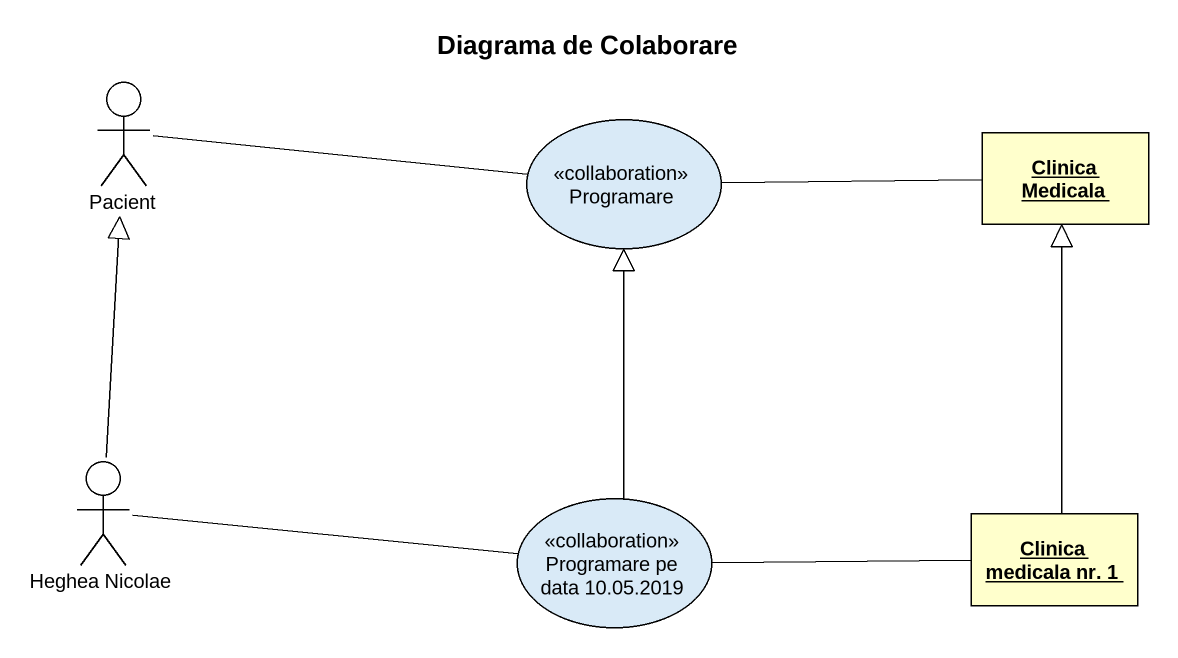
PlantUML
@startuml
title Diagrama de Colaborare
allowmixing
hide circle
hide empty members
actor Pacient
usecase Programare <<collaboration>>
object "Clinica Medicala" as Clinica_Medicala
actor "Heghea Nicolae" as Heghea_Nicolae
usecase "Programare pe data 10.05.2019" as Programare_pe_data_10_05 <<collaboration>>
object "Clinica medicala nr. 1" as Clinica_medicala_nr_1
Pacient -right- Programare
Programare -right- Clinica_Medicala
Heghea_Nicolae -up-|> Pacient
Heghea_Nicolae -right- Programare_pe_data_10_05
Programare_pe_data_10_05 -up-|> Programare
Programare_pe_data_10_05 -right- Clinica_medicala_nr_1
Clinica_medicala_nr_1 .up.|> Clinica_Medicala
Clinica_medicala_nr_1 -up- Clinica_Medicala
@enduml
